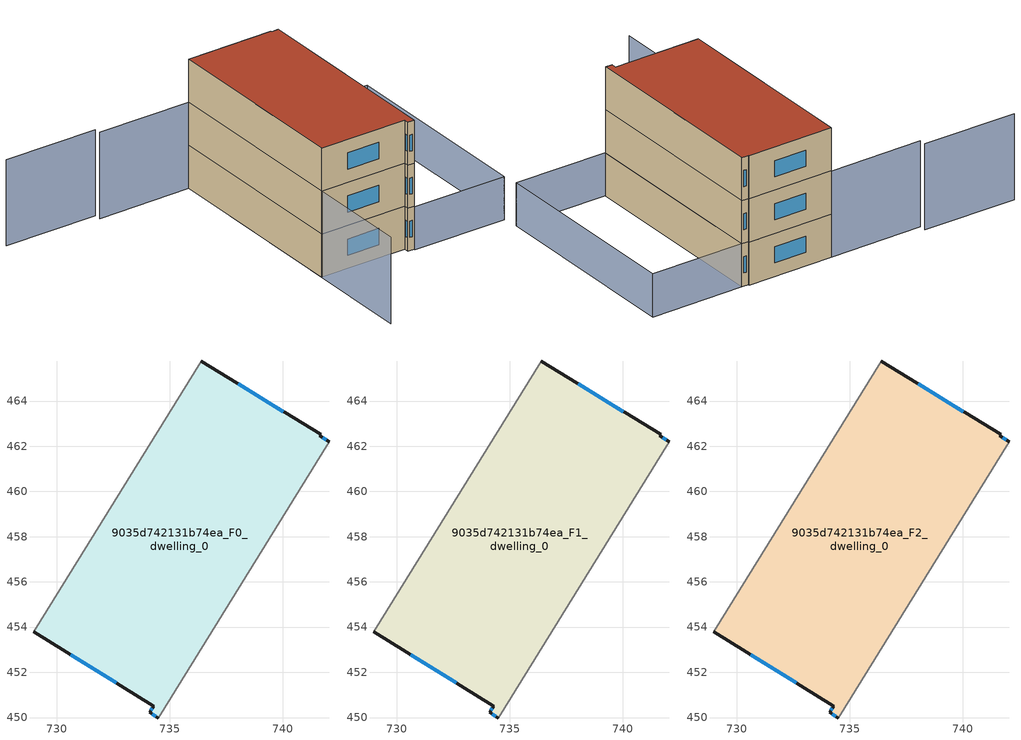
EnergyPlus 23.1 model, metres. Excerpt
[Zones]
9035d742131b74ea_F0_dwelling_0
 floor ground (EU_floor_Construction): 741.68,462.52 741.65,462.47 742.07,462.2 734.5,449.98 734.11,450.23 734.29,450.51 728.98,453.8 736.39,465.77 z0
 wall outside (EU_wall_Construction): 742.07,462.2 741.65,462.47 741.68,462.52 736.39,465.77 / 728.98,453.8 734.29,450.51 734.11,450.23 734.5,449.98 z0:3
 wall adiabatic (EU_wall_Construction): 734.5,449.98 742.07,462.2 / 736.39,465.77 728.98,453.8 z0:3
 window (EU_Window_Construction): 741.94,462.28 741.78,462.39 / 734.23,450.15 734.38,450.06 / 734.23,450.42 734.17,450.31 / 730.63,452.78 732.63,451.53 / 740.03,463.53 738.04,464.76 z0.93:2.07
9035d742131b74ea_F1_dwelling_0
 floor to 9035d742131b74ea_F0_dwelling_0 (EU_floor_Construction): 741.68,462.52 741.65,462.47 742.07,462.2 734.5,449.98 734.11,450.23 734.29,450.51 728.98,453.8 736.39,465.77 z3
 wall outside (EU_wall_Construction): 742.07,462.2 741.65,462.47 741.68,462.52 736.39,465.77 / 728.98,453.8 734.29,450.51 734.11,450.23 734.5,449.98 z3:6
 wall adiabatic (EU_wall_Construction): 734.5,449.98 742.07,462.2 / 736.39,465.77 728.98,453.8 z3:6
 window (EU_Window_Construction): 741.94,462.28 741.78,462.39 / 734.23,450.15 734.38,450.06 / 734.23,450.42 734.17,450.31 / 730.63,452.78 732.63,451.53 / 740.03,463.53 738.04,464.76 z3.93:5.07
9035d742131b74ea_F2_dwelling_0
 floor to 9035d742131b74ea_F1_dwelling_0 (EU_floor_Construction): 741.68,462.52 741.65,462.47 742.07,462.2 734.5,449.98 734.11,450.23 734.29,450.51 728.98,453.8 736.39,465.77 z6
 wall outside (EU_wall_Construction): 742.07,462.2 741.65,462.47 741.68,462.52 736.39,465.77 / 728.98,453.8 734.29,450.51 734.11,450.23 734.5,449.98 z6:9
 wall adiabatic (EU_wall_Construction): 734.5,449.98 742.07,462.2 / 736.39,465.77 728.98,453.8 z6:9
 window (EU_Window_Construction): 741.94,462.28 741.78,462.39 / 734.23,450.15 734.38,450.06 / 734.23,450.42 734.17,450.31 / 730.63,452.78 732.63,451.53 / 740.03,463.53 738.04,464.76 z6.93:8.07
 roof outside (EU_roof_Construction): 734.5,449.98 742.07,462.2 741.65,462.47 741.68,462.52 736.39,465.77 728.98,453.8 734.29,450.51 734.11,450.23 z9
shading: 730.69,469.3 736.39,465.77 / 736.39,465.77 725.14,447.6 / 725.24,473.23 730.94,469.7 z0:6; 734.45,449.91 742.07,462.2 / 742.07,462.2 747.77,458.67 / 747.77,458.67 740.15,446.38 / 740.15,446.38 734.45,449.91 z0:3
[Building]
EU S2 Campaign: North Axis=0; Terrain=City; Solar Distribution=FullExterior
[Site:Location]
Montreal-Trudeau.Intl.AP: Latitude=45.4667; Longitude=-73.75; Time Zone=-5; Elevation=36
[SizingPeriod:WeatherFileDays]
AnnualSizingPeriod: Begin Month=1; Begin Day of Month=1; End Month=12; End Day of Month=31; Day of Week for Start Day=Monday; Use Weather File Daylight Saving Period=No; Use Weather File Rain and Snow Indicators=No
[MATERIAL]
EU_InternalMass_Material: Roughness=MediumRough; Thickness=0.1; Conductivity=1; Density=1800; Specific Heat=900; Thermal Absorptance=0.9; Solar Absorptance=0.7; Visible Absorptance=0.7
[MATERIAL:NOMASS] Roughness=MediumRough; Thermal Absorptance=0.9; Solar Absorptance=0.7; Visible Absorptance=0.7
Name | Thermal Resistance
EU_wall_NoMass; EU_floor_NoMass | 1.51479
EU_roof_NoMass | 2.84114
[WINDOWMATERIAL:SIMPLEGLAZINGSYSTEM]
EU_Window_SimpleGlazing: UFactor=3.53504; Solar Heat Gain Coefficient=0.8; Visible Transmittance=0.8
[CONSTRUCTION]
EU_wall_Construction: EU_wall_NoMass
EU_roof_Construction: EU_roof_NoMass
EU_floor_Construction: EU_floor_NoMass
EU_Window_Construction: EU_Window_SimpleGlazing
EU_InternalMass_Construction: EU_InternalMass_Material
[ZONE] Type=1; Multiplier=1; Ceiling Height=autocalculate; Volume=283.822; Floor Area=autocalculate; Part of Total Floor Area=Yes
9035d742131b74ea_F0_dwelling_0; 9035d742131b74ea_F1_dwelling_0; 9035d742131b74ea_F2_dwelling_0
[INTERNALMASS] Construction=EU_InternalMass_Construction; Surface Area=94.6074
Name | Zone or ZoneList
9035d742131b74ea_F0_dwelling_0_EU_InternalMass | 9035d742131b74ea_F0_dwelling_0
9035d742131b74ea_F1_dwelling_0_EU_InternalMass | 9035d742131b74ea_F1_dwelling_0
9035d742131b74ea_F2_dwelling_0_EU_InternalMass | 9035d742131b74ea_F2_dwelling_0
[OTHEREQUIPMENT] Fuel Type=Electricity; Design Level Calculation Method=Watts/Area; Power per Zone Floor Area=1; Fraction Latent=0; Fraction Radiant=0; Fraction Lost=0; Carbon Dioxide Generation Rate=0; EndUse Subcategory=EU_Step8_InternalGains
Name | Zone or ZoneList or Space or SpaceList | Schedule
EU_Step8_InternalGain_9035d742131b74ea_F0_dwelling_0_f000 | 9035d742131b74ea_F0_dwelling_0 | EU_Step8_GainSchedule_9035d742131b74ea_F0_dwelling_0_f000
EU_Step8_InternalGain_9035d742131b74ea_F1_dwelling_0_f000 | 9035d742131b74ea_F1_dwelling_0 | EU_Step8_GainSchedule_9035d742131b74ea_F1_dwelling_0_f000
EU_Step8_InternalGain_9035d742131b74ea_F2_dwelling_0_f000 | 9035d742131b74ea_F2_dwelling_0 | EU_Step8_GainSchedule_9035d742131b74ea_F2_dwelling_0_f000
[ZONEVENTILATION:DESIGNFLOWRATE] Schedule=EU_AlwaysOn; Design Flow Rate Calculation Method=AirChanges/Hour; Air Changes per Hour=0.775154; Ventilation Type=Natural; Fan Pressure Rise=0; Fan Total Efficiency=1; Constant Term Coefficient=1; Temperature Term Coefficient=0; Velocity Term Coefficient=0; Velocity Squared Term Coefficient=0; Minimum Indoor Temperature=-100; Maximum Indoor Temperature=100; Delta Temperature=-100; Minimum Outdoor Temperature=-100; Maximum Outdoor Temperature=100; Maximum Wind Speed=40
Name | Zone or ZoneList or Space or SpaceList
EU_ConstantAir_9035d742131b74ea_F0_dwelling_0 | 9035d742131b74ea_F0_dwelling_0
EU_ConstantAir_9035d742131b74ea_F1_dwelling_0 | 9035d742131b74ea_F1_dwelling_0
EU_ConstantAir_9035d742131b74ea_F2_dwelling_0 | 9035d742131b74ea_F2_dwelling_0
[HVACTEMPLATE:THERMOSTAT] Constant Heating Setpoint=20; Constant Cooling Setpoint=50
EU_HeatOnly_9035d742131b74ea_F0_dwelling_0; EU_HeatOnly_9035d742131b74ea_F1_dwelling_0; EU_HeatOnly_9035d742131b74ea_F2_dwelling_0
[HVACTEMPLATE:ZONE:IDEALLOADSAIRSYSTEM] System Availability Schedule=EU_AlwaysOn; Maximum Heating Supply Air Temperature=50; Minimum Cooling Supply Air Temperature=13; Maximum Heating Supply Air Humidity Ratio=0.0156; Minimum Cooling Supply Air Humidity Ratio=0.0077; Heating Limit=NoLimit; Cooling Limit=NoLimit; Heating Availability Schedule=EU_AlwaysOn; Cooling Availability Schedule=EU_CoolingOff; Dehumidification Control Type=ConstantSensibleHeatRatio; Cooling Sensible Heat Ratio=0.7; Dehumidification Setpoint=60; Humidification Control Type=None; Humidification Setpoint=30; Outdoor Air Method=None; Outdoor Air Flow Rate per Person=0.00944; Outdoor Air Flow Rate per Zone Floor Area=0; Outdoor Air Flow Rate per Zone=0; Demand Controlled Ventilation Type=None; Outdoor Air Economizer Type=NoEconomizer; Heat Recovery Type=None; Sensible Heat Recovery Effectiveness=0.7; Latent Heat Recovery Effectiveness=0.65
Name | Template Thermostat
9035d742131b74ea_F0_dwelling_0 | EU_HeatOnly_9035d742131b74ea_F0_dwelling_0
9035d742131b74ea_F1_dwelling_0 | EU_HeatOnly_9035d742131b74ea_F1_dwelling_0
9035d742131b74ea_F2_dwelling_0 | EU_HeatOnly_9035d742131b74ea_F2_dwelling_0
[SIZING:ZONE] Zone Cooling Design Supply Air Temperature Input Method=SupplyAirTemperature; Zone Cooling Design Supply Air Temperature=13; Zone Heating Design Supply Air Temperature Input Method=SupplyAirTemperature; Zone Heating Design Supply Air Temperature=50; Zone Cooling Design Supply Air Humidity Ratio=0.008; Zone Heating Design Supply Air Humidity Ratio=0.008; Cooling Design Air Flow Method=DesignDay; Cooling Design Air Flow Rate=0; Cooling Minimum Air Flow per Zone Floor Area=0.000762; Cooling Minimum Air Flow=0; Cooling Minimum Air Flow Fraction=0.2; Heating Design Air Flow Method=DesignDay; Heating Design Air Flow Rate=0; Heating Maximum Air Flow per Zone Floor Area=0.002032; Heating Maximum Air Flow=0.141576; Heating Maximum Air Flow Fraction=0.3; Account for Dedicated Outdoor Air System=No; Dedicated Outdoor Air System Control Strategy=NeutralSupplyAir; Dedicated Outdoor Air Low Setpoint Temperature for Design=autosize; Dedicated Outdoor Air High Setpoint Temperature for Design=autosize; Zone Load Sizing Method=Sensible Load Only No Latent Load; Zone Latent Cooling Design Supply Air Humidity Ratio Input Method=HumidityRatioDifference; Zone Cooling Design Supply Air Humidity Ratio Difference=0.005; Zone Latent Heating Design Supply Air Humidity Ratio Input Method=HumidityRatioDifference; Zone Humidification Design Supply Air Humidity Ratio Difference=0.005
9035d742131b74ea_F0_dwelling_0; 9035d742131b74ea_F1_dwelling_0; 9035d742131b74ea_F2_dwelling_0
[SCHEDULE:CONSTANT]
Name | Hourly Value
EU_AlwaysOn | 1
EU_CoolingOff | 0
[SCHEDULE:FILE] Column Number=1; Rows to Skip at Top=0; Number of Hours of Data=8760; Column Separator=Comma; Interpolate to Timestep=No; Minutes per Item=60; Adjust Schedule for Daylight Savings=Yes
Name | File
EU_Step8_GainSchedule_9035d742131b74ea_F0_dwelling_0_f000 | ../../schedules/9035d742131b74ea/9035d742131b74ea_F0_dwelling_0_f000_gain.csv
EU_Step8_GainSchedule_9035d742131b74ea_F1_dwelling_0_f000 | ../../schedules/9035d742131b74ea/9035d742131b74ea_F1_dwelling_0_f000_gain.csv
EU_Step8_GainSchedule_9035d742131b74ea_F2_dwelling_0_f000 | ../../schedules/9035d742131b74ea/9035d742131b74ea_F2_dwelling_0_f000_gain.csv
